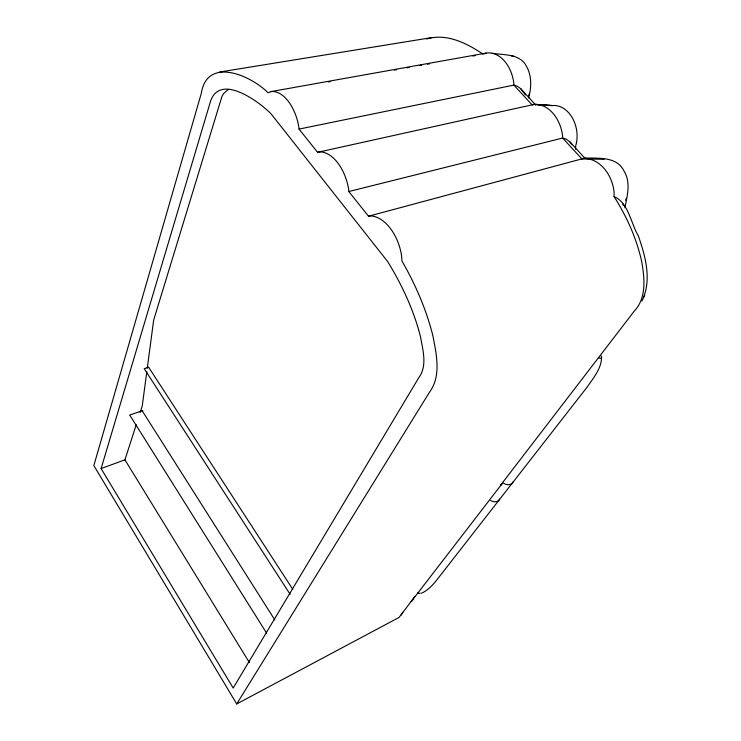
<?xml version="1.0" encoding="UTF-8"?>
<svg xmlns="http://www.w3.org/2000/svg" width="741" height="741" viewBox="0 0 741 741"><rect width="100%" height="100%" fill="white"/><g stroke="black" fill="none" stroke-linecap="round" stroke-linejoin="round"><path stroke-width="1.11" d="M575.581 149.33L575.618 146.116A28.001 20.729 80.3 0 0 572.367 117.939A28.001 20.729 80.3 0 0 552.406 105.555L535.252 104.407L532.075 104.852L317.574 152.331L299.049 129.082L298.827 126.822A37.874 20.924 78.2 0 0 270.761 91.643L268.038 92.773C251.468 75.851 207.35 55.992 201.367 93.097L93.838 465.589L236.722 703.95L399.075 617.429L414.932 596.394M601.59 357.236C601.442 368.694 593.254 378.16 587.076 387.182L436.403 580.472C432.17 585.52 427.52 590.827 421.231 593.282M146.811 371.667L142.244 406.059L140.123 412.644M147.274 368.221L153.665 320.075L221.865 96.719L223.467 93.635L228.432 89.346M624.839 207.813C627.294 195.726 631.036 182.518 624.061 171.106C616.753 156.092 598.348 158.5 584.603 157.926L584.964 158.407M528.648 97.905C531.417 87.586 531.992 76.221 526.619 66.597C520.339 53.537 504.232 55.214 492.237 53.278M641.965 300.948C652.173 280.357 645.411 256.21 638.297 235.758C630.869 223.56 628.637 202.682 614.076 196.578L614.057 191.826A34.179 25.963 76.3 0 0 583.343 158.518L368.509 216.224L348.826 191.539L348.64 189.242A38.588 22.415 76.4 0 0 318.862 151.924L317.574 152.331M101.109 468.562L209.777 103.814C217.808 71.377 258.479 100.915 271.169 113.975L387.691 261.601C402.03 284.989 413.793 310.173 420.527 336.84C422.787 349.974 427.603 365.952 418.785 377.706L233.183 688.056L101.109 468.562L124.933 459.828L136.242 424.713M528.75 95.357L529.556 93.375M643.503 297.669L644.707 295.14M625.543 200.209L626.515 198.301M413.311 599.312L411.19 601.655L502.824 482.743M401.177 615.104L402.789 612.214M236.722 703.95L429.539 392.146C441.488 376.011 436.393 354.133 432.939 335.979C426.353 309.636 415.46 284.488 401.937 260.98L401.566 255.58A39.458 23.99 74 0 0 369.907 215.909L368.509 216.224M502.731 482.91L500.499 485.336L634.166 311.239C646.874 297.975 644.577 277.606 641.576 261.027C636.454 238.093 626.608 216.391 614.076 196.578M348.826 191.539L562.66 138.048L566.105 139.104L569.468 141.485L584.677 157.953L581.833 158.861L562.66 138.048L562.614 136.029A33.567 24.444 79.9 0 0 533.483 104.435L532.075 104.852L513.874 85.095L513.809 83.103A33.076 22.99 82.3 0 0 486.142 53.093L270.761 91.643M484.114 53.824L486.142 53.093M142.763 410.579L129.731 415.053L266.612 633.12M148.58 367.249L144.189 368.647L290.139 594.338M426.621 39.032C446.462 32.9 466.978 43.247 483.095 54.195M299.049 129.082L513.874 85.095L517.385 86.28L520.821 88.772L535.789 105.12M328.337 81.955L330.616 81.547M394.342 70.117L396.611 69.71M406.855 67.866L409.134 67.459M419.369 65.625L421.648 65.217M427.335 64.198L429.613 63.791M472.851 56.029L475.129 55.621M219.568 72.044L431.79 37.587M581.833 158.861L604.248 158.87L583.343 158.518M511.716 56.112L513.698 56.121M538.855 105.083L552.406 105.555L533.483 104.435M520.821 88.772L525.378 94.95M569.468 141.485L572.228 144.606M148.645 367.221L292.723 589.234M142.189 410.783L274.828 619.939M124.933 459.828L249.448 662.649M622.57 203.534L623.403 205.6M499.684 499.128A7.836 5.78 37.8 0 1 490.542 500.527M420.054 593.087A1.797 1.445 40.5 0 1 417.72 592.911M513.004 482.039A7.994 5.798 37.4 0 1 503.723 483.391M600.571 355.402A2.362 1.51 35.4 0 1 601.294 357.968A2.362 1.51 35.4 0 1 598.385 357.533"/></g></svg>
